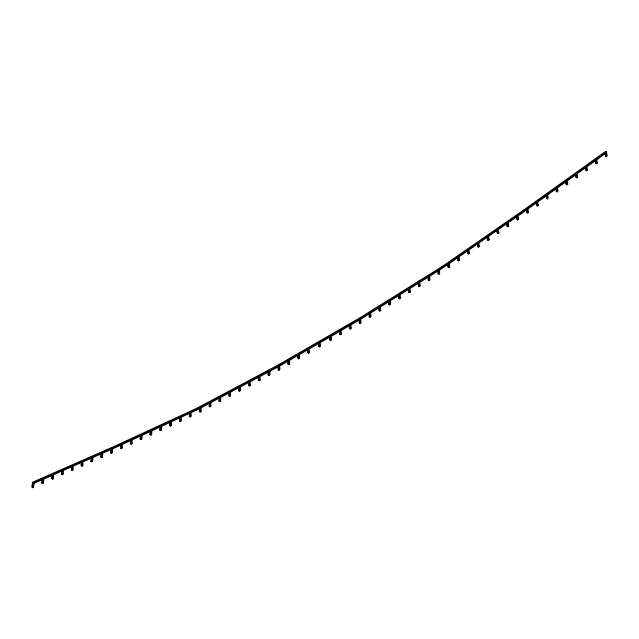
<?xml version="1.0" encoding="UTF-8"?>
<svg xmlns="http://www.w3.org/2000/svg" width="639" height="639" viewBox="0 0 639 639"><rect width="100%" height="100%" fill="white"/><g stroke="black" fill="none" stroke-linecap="round" stroke-linejoin="round"><path stroke-width="0.96" d="M209.312 402.514L209.177 406.372L209.999 406.843L210.127 402.985L201.117 407.77L200.989 411.628L200.167 412.067L199.352 411.588L199.48 407.738M200.167 412.067L200.303 408.209L191.237 412.618L190.917 416.572L190.102 416.947L189.28 416.476L189.527 413.513M209.999 406.843L210.814 406.412L210.95 402.554L219.96 397.77L219.824 401.619L219.009 401.148L219.105 398.257M219.824 401.619L220.647 401.188L220.774 397.33L229.784 392.546L229.657 396.404L228.834 395.932L228.938 393.041M238.666 390.709L238.794 386.851L239.617 387.33L239.481 391.18L238.666 390.709L239.481 390.277M258.452 376.411L258.324 380.269L259.138 380.74L259.266 376.89L250.256 381.675L250.129 385.525L249.314 385.964L248.491 385.493L248.627 381.635L249.442 382.106L240.432 386.891L240.304 390.748L239.481 391.18M249.314 385.964L249.474 381.148M259.138 380.74L259.961 380.309L260.089 376.451L269.099 371.666M287.965 360.284L287.965 364.062L288.788 364.534L288.788 360.755L279.778 365.955L279.778 369.741L278.955 370.213L278.955 366.427L269.914 371.235L269.786 375.085L268.971 375.524L268.148 375.045L268.276 371.195M268.971 375.524L269.131 370.7M120.467 448.259L120.795 444.305L121.61 444.776L121.282 448.73L120.467 448.259L121.282 447.883M130.556 440.742L130.308 443.714L131.131 444.185L131.946 443.809L132.273 439.856L141.267 435.702L140.939 439.648L140.125 439.177L140.452 435.223M131.131 444.185L131.458 440.231L130.636 439.76M150.293 430.678L149.965 434.632L150.788 435.103L151.116 431.149L142.082 435.319L141.754 439.273L140.939 439.648M150.788 435.103L151.603 434.728L151.93 430.774L160.924 426.62L160.597 430.574L159.782 430.103L160.109 426.149M160.597 430.574L161.411 430.199L161.739 426.245L170.749 422.083L170.429 426.029L169.607 425.558L169.934 421.604M170.429 426.029L171.244 425.654L171.572 421.708L180.597 417.531L180.27 421.484L179.455 421.013L179.695 418.05M180.27 421.484L181.085 421.109L181.412 417.155L190.422 412.994L190.102 416.947M605.029 152.737L605.421 156.267L606.235 156.747L607.05 156.164L606.563 151.755L605.74 151.283L523.844 209.911L441.94 266.655L360.045 317.727L278.141 365.013L196.237 408.513L114.341 446.341L32.437 482.277L31.95 487.245L32.773 487.717L33.579 487.365L33.971 483.38L42.989 479.426L42.597 483.404L41.775 482.932L42.094 479.697M32.773 487.717L33.26 482.749L115.156 446.813L197.06 408.984L278.955 365.484L360.859 318.198L442.763 267.126L524.659 210.391L606.563 151.755M42.597 483.404L43.412 483.052L43.803 479.066L52.813 475.112L52.422 479.09L51.607 478.619L51.927 475.384M52.422 479.09L53.237 478.739L53.628 474.761L62.646 470.799L62.255 474.785L61.432 474.306L61.823 470.328M72.471 466.486L71.656 466.015L71.264 470L72.079 470.472L72.471 466.486L63.461 470.44L63.069 474.426L62.255 474.785M81.409 462.452L81.089 465.687L81.912 466.158L82.727 465.799L83.11 461.821L92.128 457.859L91.736 461.845L90.922 461.374L91.233 458.139M81.912 466.158L82.303 462.173L81.48 461.701M91.736 461.845L92.551 461.486L92.943 457.508L101.952 453.554L101.569 457.532L100.746 457.061L101.138 453.075M101.569 457.532L102.376 457.173L102.767 453.195L111.785 449.241L111.394 453.219L110.571 452.747L110.962 448.77L111.785 449.241M121.61 444.776L112.6 448.882L112.208 452.859L111.394 453.219M527.199 208.458L528.022 208.929L528.413 212.46L527.598 213.043L526.776 212.571L526.384 209.041L527.207 209.512L518.189 215.814L518.517 219.393L517.702 219.96L516.879 219.481L516.56 215.91M528.022 208.929L537.032 202.475L537.423 206.006L538.238 205.423L537.846 201.892L546.864 195.438L547.256 198.969L548.062 198.386L547.679 194.855L556.705 188.393L557.096 191.924L557.911 191.341L557.52 187.81L566.537 181.356L566.921 184.887L567.736 184.304L567.344 180.773L576.362 174.319L576.753 177.85L577.568 177.267L577.177 173.736L576.354 173.265M577.177 173.736L586.187 167.282L586.578 170.813L587.393 170.23L587.001 166.699L596.019 160.245L596.411 163.776L597.225 163.201L596.834 159.67L605.844 153.216L606.235 156.747M586.474 168.88L585.667 169.463L586.482 169.934L587.297 169.351M557.096 191.924L556.273 191.452L557.088 190.869M528.309 211.581L527.494 212.164L526.68 211.685M557.815 190.462L557 191.037L556.178 190.566M577.464 176.388L576.658 176.971L575.835 176.492M606.954 155.277L606.139 155.86L605.317 155.389M447.843 264.466L448.083 267.15L448.905 267.621L449.72 267.054L449.393 263.484L458.411 257.237L458.73 260.808L459.545 260.249L459.225 256.67L468.235 250.424L467.413 249.953L467.74 253.531L468.563 254.002L469.377 253.435L469.05 249.865L478.06 243.619L478.387 247.197L479.202 246.63L478.875 243.052L478.06 242.58M478.875 243.052L487.892 236.805L488.22 240.384L489.035 239.817L488.707 236.246L497.717 230L496.902 229.529L497.23 233.099L498.045 233.578L498.859 233.011L498.532 229.433L497.717 228.962M498.532 229.433L507.55 223.187L507.877 226.765L508.692 226.198L508.364 222.628L517.374 216.381L517.702 219.96M458.65 258.883L457.836 259.442L458.65 259.921L459.465 259.354M448.083 267.15L448.897 266.583L449.72 267.054M458.73 260.808L457.915 260.337L458.73 259.777L459.545 260.249M478.387 247.197L477.573 246.718L478.387 246.159L479.202 246.63M488.22 240.384L487.397 239.913L488.212 239.345L489.035 239.817M507.877 226.765L507.054 226.294L507.869 225.727L508.692 226.198M449.64 266.159L448.826 266.727L448.003 266.255M479.122 245.735L478.307 246.303L477.493 245.823M508.604 225.311L507.789 225.871L506.975 225.399M398.568 294.651L398.696 298.349L399.519 298.828L400.333 298.317L400.206 294.611L409.216 288.996L409.343 292.694L410.166 292.183L410.03 288.485L419.04 282.861L419.176 286.568L419.991 286.056L419.863 282.358L428.873 276.735L428.05 276.264L428.186 279.97L429.001 280.441L429.823 279.93L429.688 276.224L428.873 275.752M429.688 276.224L438.697 270.609L438.833 274.315L439.648 273.804L439.52 270.097L448.578 264.043L448.905 267.621M389.654 303.046L388.839 303.557L389.654 304.028M369.086 313.03L369.214 316.736L370.82 315.77L369.997 315.299L369.182 315.81L369.997 316.281M378.943 307.83L379.039 310.61L380.644 309.643M388.776 301.704L388.871 304.483L390.477 303.517M398.696 298.349L400.302 297.391L399.487 296.919M408.425 289.443L408.529 292.223L410.134 291.264M418.226 282.39L418.353 286.096L419.959 285.13L419.144 284.659L418.321 285.17L419.144 285.641M428.186 279.97L429.791 279.003M439.616 272.877L438.801 273.388L437.979 272.917M369.214 316.736L370.037 317.208L370.852 316.696L370.724 312.998L379.734 307.375L379.862 311.081L380.676 310.57L380.548 306.864L389.558 301.249L389.686 304.955L390.509 304.444L390.373 300.737L399.383 295.122L399.519 298.828M319.5 342.081L320.323 342.552L330.555 336.641L330.555 340.419L331.377 339.948L331.377 336.17L340.387 330.962L340.387 334.748L341.202 334.277L341.202 330.491L350.212 325.291L350.212 329.077L351.035 328.598L351.035 324.82L360.045 319.62L360.045 323.398L360.859 322.927L360.859 319.141L369.901 313.501L370.037 317.208M279.778 368.791L278.955 369.262L278.141 368.791M287.965 364.062L289.603 363.12L288.788 362.648L287.965 363.12L289.603 364.062L288.788 364.534M299.435 357.441L298.613 357.92L297.798 357.441M318.677 342.552L318.677 346.33L319.5 346.809L319.5 343.023L309.26 348.934L309.26 352.712L308.445 353.191L307.623 352.712L309.26 351.769M318.677 346.33L320.323 345.387L319.5 344.916L318.677 345.387L320.323 346.33L319.5 346.809M330.555 340.419L329.74 339.948L331.377 339.005M340.387 334.748L339.565 334.277L341.202 333.326M350.212 329.077L349.397 328.598L351.035 327.655L350.212 327.184L349.397 327.655L351.035 328.598M360.045 322.455L360.859 321.984M297.798 354.605L297.798 358.391L298.613 358.862L299.435 358.391L299.435 354.605L308.445 349.405L308.445 353.191M239.617 387.33L230.607 392.114L230.471 395.964L229.657 396.404M239.513 389.311L238.698 389.742L239.513 390.221L240.336 389.782M201.021 410.661L200.207 411.101L199.384 410.629M210.846 405.445L210.031 405.877L209.209 405.406M230.503 395.006L229.689 395.437L228.866 394.966M249.346 384.998L250.161 384.566M259.17 379.782L259.993 379.342M269.003 374.558L269.818 374.127L269.003 373.647L268.18 374.087L269.786 375.085M199.352 411.588L200.167 411.157L200.989 411.628M209.177 406.372L209.999 405.933L210.814 406.412M219.009 401.148L220.679 400.222L219.856 399.75L219.041 400.19L220.647 401.188M258.324 380.269L259.138 379.838M268.148 375.045L268.963 374.614M131.458 440.231L122.424 444.401L122.097 448.354L121.282 448.73M141.019 437.811L140.205 438.186L141.027 438.666L141.842 438.29M170.501 424.192L169.686 424.576L170.509 425.047L171.324 424.671M132.025 442.819L131.211 443.194L130.396 442.723M140.125 439.177L140.939 438.801M149.965 434.632L150.78 434.256L151.603 434.728M159.782 430.103L160.597 429.72L161.411 430.199M161.491 429.208L160.677 429.584L159.862 429.112M169.607 425.558L170.421 425.183L171.244 425.654M179.455 421.013L180.27 420.638L181.085 421.109M181.164 420.119L180.35 420.502L179.535 420.023M190.997 415.582L190.182 415.957L189.36 415.486M82.303 462.173L73.285 466.135L72.894 470.112L72.079 470.472M42.685 481.582L41.878 481.942L42.693 482.413L43.508 482.054M91.832 460.016L91.018 460.376L91.832 460.847L92.647 460.495M33.675 486.367L32.869 486.726L32.046 486.247M63.165 473.427L62.35 473.787L61.536 473.315M82.822 464.809L82.008 465.16L81.185 464.689M112.304 451.869L111.49 452.228L110.675 451.749M41.775 482.932L42.589 482.581L43.412 483.052M51.607 478.619L52.422 478.268L53.237 478.739M61.432 474.306L62.247 473.954M71.264 470L72.079 469.641M90.922 461.374L91.728 461.015L92.551 461.486M100.746 457.061L101.561 456.701L102.376 457.173M596.307 161.843L597.122 162.314L596.315 162.897L595.492 162.426M596.403 162.721L597.225 163.201M596.411 163.776L595.588 163.304L595.197 159.774M586.578 169.758L587.393 170.23M586.578 170.813L585.763 170.341L585.372 166.811M576.753 177.85L575.931 177.378L575.539 173.848M566.825 182.946L567.64 183.425L566.825 184.008L566.01 183.529M566.921 183.832L567.736 184.304M566.921 184.887L566.106 184.415L565.811 181.764M547.152 197.036L547.966 197.507L547.152 198.09L546.337 197.619M547.256 198.969L546.433 198.497L546.041 194.967M537.319 204.073L538.142 204.544L537.327 205.127L536.504 204.648M537.415 204.951L538.238 205.423M537.423 206.006L536.608 205.534L536.313 202.882M523.844 209.911L524.659 210.391M517.702 218.921L518.517 219.393M497.957 231.645L498.779 232.117L497.965 232.684L497.142 232.205M468.475 252.07L469.298 252.541L468.483 253.108L467.66 252.637M468.555 252.964L469.377 253.435M448.578 263.004L449.393 263.484M441.94 266.655L442.763 267.126M438.833 274.315L438.011 273.843L437.915 271.064M429.001 279.459L429.823 279.93M428.154 279.043L428.969 279.515M419.176 285.585L419.991 286.056M418.353 286.096L419.176 286.568M408.497 291.296L410.166 292.183M408.529 292.223L409.343 292.694M399.383 294.14L400.206 294.611M398.664 297.423L400.333 298.317M388.871 304.483L389.686 304.955M379.862 310.099L380.676 310.57M379.007 309.683L379.83 310.155M379.039 310.61L379.862 311.081M370.029 316.225L370.852 316.696M360.045 317.727L360.859 318.198M359.222 321.984L360.859 322.927M360.045 323.398L359.222 322.927L359.222 320.091M350.212 324.348L351.035 324.82M350.212 325.291L349.397 324.82L349.397 328.598M339.565 330.491L340.387 330.962M339.565 333.326L341.202 334.277M329.74 339.005L331.377 339.948M307.623 351.769L309.26 352.712M278.141 365.013L278.955 365.484M278.141 365.955L278.955 366.427M278.955 370.213L278.141 369.741L278.141 366.898M269.099 370.756L269.914 371.235M258.356 379.302L259.961 380.309M248.523 384.526L250.129 385.525M239.617 386.419L240.432 386.891M228.97 392.074L229.784 392.546M196.237 408.513L197.06 408.984M196.237 409.455L197.06 409.934M190.095 416.101L190.917 416.572M179.775 417.059L180.597 417.531M170.749 421.229L171.572 421.708M141.267 434.847L142.082 435.319M131.123 443.33L131.946 443.809M114.341 446.341L115.156 446.813M111.777 448.41L112.6 448.882M92.12 457.037L92.943 457.508M81.904 465.328L82.727 465.799M62.638 469.969L63.461 470.44M52.518 477.269L53.333 477.74L52.526 478.1L51.703 477.629M32.437 482.277L33.26 482.749M33.156 482.908L33.971 483.38M555.89 187.922L556.273 191.452M527.207 209.512L527.598 213.043M506.807 223.61L507.054 226.294M497.717 230L498.045 233.578M487.07 236.334L487.397 239.913M477.325 244.042L477.573 246.718M468.235 250.424L468.563 254.002M457.588 256.766L457.915 260.337M428.873 276.735L429.001 280.441M419.008 280.952L419.04 281.879M339.565 331.441L339.565 334.277M329.74 336.17L329.74 339.948M320.323 342.552L320.323 346.33M307.623 348.934L307.623 352.712M298.613 358.862L298.613 355.076L289.603 360.284L289.603 364.062M488.132 238.451L487.317 239.018L488.132 239.489L488.955 238.922L488.132 238.451M517.614 218.027L516.799 218.594L517.622 219.065L518.437 218.498L517.614 218.027M121.362 446.893L120.547 447.268L121.37 447.739L122.177 447.364L121.362 446.893M150.868 433.266L150.045 433.641L150.868 434.113L151.683 433.737L150.868 433.266M72.175 468.643L71.36 469.002L72.175 469.473L72.99 469.114L72.175 468.643M101.657 455.711L100.842 456.062L101.665 456.534L102.48 456.182L101.657 455.711"/></g></svg>
